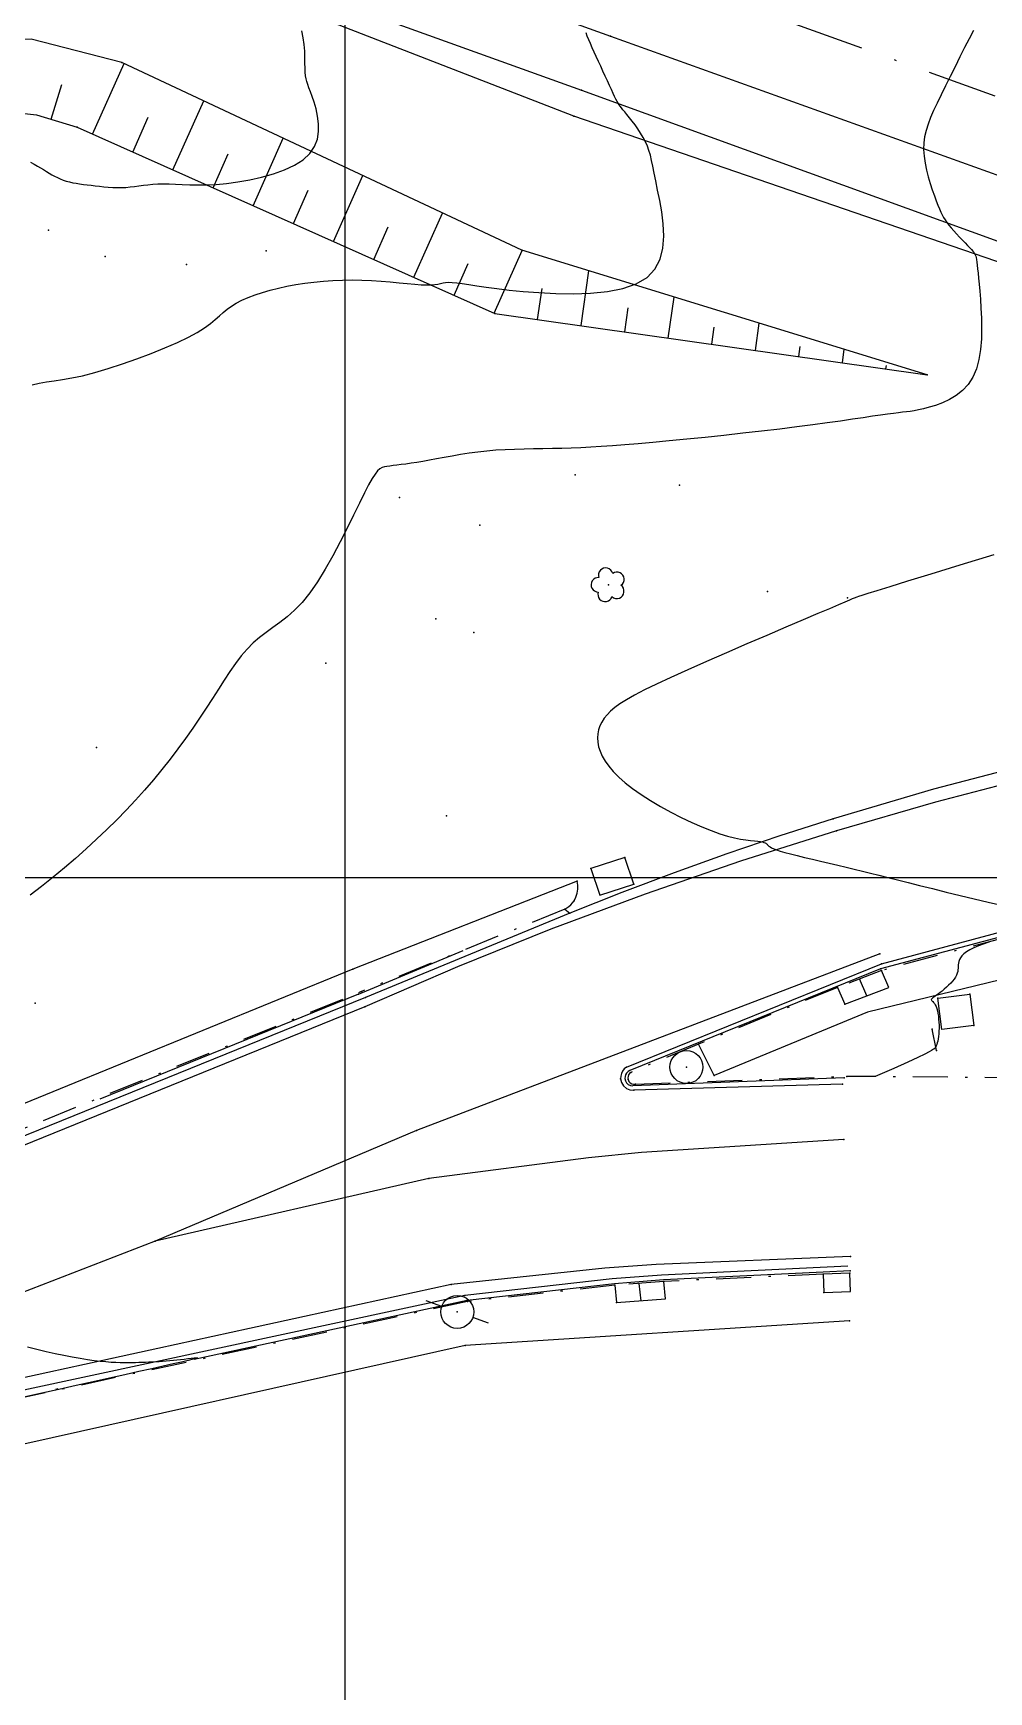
# Model space of a CAD drawing. Header units: metres. Extents: x 820373 to 834957, y 7564678 to 7566875.
# Drawn here: x 821385.8 to 821429.3, y 7564863 to 7564938.4 of the extents above; entities that cross this region are included whole.
import ezdxf
from ezdxf.enums import TextEntityAlignment as Align

# ---------------------------------------------------------------- set-up
doc = ezdxf.new("R2010")
doc.units = ezdxf.units.M
doc.linetypes.add('XREF_GEO$0$DASHDOT', pattern=[25.4, 12.7, -6.35, 0, -6.35])
doc.linetypes.add('XREF_TOP$0$DASHDOT', pattern=[25.4, 12.7, -6.35, 0, -6.35])
for name, color, linetype in [('P-MALHA-IMPAR', 1, 'Continuous'), ('XREF_GEO$0$F-HZ-EIXO', 42, 'XREF_GEO$0$DASHDOT'), ('XREF_TOP$0$T-DI-MURO', 23, 'Continuous'), ('XREF_TOP$0$T-EU-POSTE', 23, 'Continuous'), ('XREF_TOP$0$T-HD-VALETA_SARJETA', 132, 'Continuous'), ('XREF_TOP$0$T-HG-BARRANCO', 23, 'Continuous'), ('XREF_TOP$0$T-HG-CRISTA', 23, 'Continuous'), ('XREF_TOP$0$T-HG-PÉ', 23, 'Continuous'), ('XREF_TOP$0$T-HM-COTA', 252, 'Continuous'), ('XREF_TOP$0$T-HM-CURVA_INTERMEDIÁRIA', 252, 'Continuous'), ('XREF_TOP$0$T-HM-CURVA_MESTRA', 23, 'Continuous'), ('XREF_TOP$0$T-IU-BOCA_DE_LOBO', 23, 'Continuous'), ('XREF_TOP$0$T-IU-CAIXA', 23, 'Continuous'), ('XREF_TOP$0$T-SI-FAIXA', 23, 'Continuous'), ('XREF_TOP$0$T-SI-PLACA', 252, 'Continuous'), ('XREF_TOP$0$T-SV-CALÇAMENTO', 23, 'Continuous'), ('XREF_TOP$0$T-SV-GUIA', 23, 'XREF_TOP$0$DASHDOT'), ('XREF_TOP$0$T-SV-GUIA_PÉ', 23, 'XREF_TOP$0$DASHDOT'), ('XREF_TOP$0$T-SV-RUA_PAVIMENTADA', 23, 'Continuous'), ('XREF_TOP$0$T-VE-ÁRVORE_ISOLADA', 92, 'Continuous')]:
    doc.layers.add(name, color=color, linetype=linetype)
doc.styles.add('XREF_TOP$0$ROMANS', font='arial.ttf', dxfattribs={"height": 1.5})

# ---------------------------------------------------------------- blocks, each defined once
blk = doc.blocks.new('MALHA-IMPAR')
at = {"layer": 'P-MALHA-IMPAR'}
for p, q in [((821400, 7564842.492), (821400, 7565093.045)), ((821240.21, 7564900), (821935.457, 7564900))]:
    blk.add_line(p, q, dxfattribs=at)
blk = doc.blocks.new('XREF_TOP$0$PONTO')
at = {"layer": 'XREF_TOP$0$T-HM-COTA'}
blk.add_point((0, 0), dxfattribs=at)
blk = doc.blocks.new('XREF_TOP$0$PLACA 01')
blk.add_circle((0, 0), 0.75)
at = {"style": 'XREF_TOP$0$ROMANS'}
blk.add_attdef('PL', text='', height=1.5, dxfattribs=at).set_placement((1.5, 0), align=Align.MIDDLE_LEFT)
blk = doc.blocks.new('XREF_TOP$0$POSTE 01')
for points in [[(-1.5, 0), (-0.75, 0)], [(0.75, 0), (1.5, 0)]]:
    blk.add_lwpolyline(points)
blk.add_circle((0, 0), 0.75)
at = {"style": 'XREF_TOP$0$ROMANS'}
blk.add_attdef('PST', text='', height=1.5, dxfattribs=at).set_placement((2.25, 0), align=Align.MIDDLE_LEFT)
blk = doc.blocks.new('XREF_TOP$0$ÁRVORE')
blk.add_lwpolyline([(0.529, -0.168, 1.042775), (0.333, 0.459, 1.014331), (-0.324, 0.448, 1.067599), (-0.532, -0.175, 1.030737), (0.001, -0.559, 1.044577)], format="xyb", close=True)
at = {"style": 'XREF_TOP$0$ROMANS'}
blk.add_attdef('ARV', text='', height=1.5, dxfattribs=at).set_placement((1.504, 0.037), align=Align.MIDDLE_LEFT)
blk = doc.blocks.new('XREF_TOP')
at = {"layer": 'XREF_TOP$0$T-DI-MURO'}
blk.add_polyline3d([(821422.936, 7564879.828, 830.79), (821405.455, 7564878.705, 830.343), (821382.929, 7564873.668, 830.04), (821361.781, 7564867.05, 829.675)], dxfattribs=at)
at = {"layer": 'XREF_TOP$0$T-HD-VALETA_SARJETA'}
for points in [[(821424.397, 7564896.069, 830.774), (821436.542, 7564899.341, 831.111)], [(821409.98, 7564898.554, 830.867), (821410.208, 7564898.376, 830.753), (821400.919, 7564894.545, 830.568)], [(821412.788, 7564891.369, 830.492), (821424.397, 7564896.069, 830.774)], [(821400.919, 7564894.545, 830.568), (821380.165, 7564886.121, 830.185), (821358.827, 7564877.404, 829.758)], [(821412.788, 7564891.369, 830.492), (821412.691, 7564891.291, 830.491), (821412.613, 7564891.195, 830.489), (821412.558, 7564891.083, 830.488), (821412.528, 7564890.962, 830.487), (821412.525, 7564890.838, 830.492), (821412.567, 7564890.669, 830.484), (821412.658, 7564890.521, 830.482), (821412.789, 7564890.407, 830.48), (821412.948, 7564890.338, 830.478), (821413.121, 7564890.32, 830.477)], [(821422.623, 7564890.604, 830.814), (821413.121, 7564890.32, 830.477)], [(821422.858, 7564882.316, 830.663), (821414.377, 7564881.915, 830.317), (821412.146, 7564881.734, 830.254), (821405.442, 7564880.977, 830.165)], [(821405.442, 7564880.977, 830.165), (821382.469, 7564876.056, 829.896), (821361.338, 7564869.502, 829.511)]]:
    blk.add_polyline3d(points, dxfattribs=at)
at = {"layer": 'XREF_TOP$0$T-HG-BARRANCO'}
for p, q in [((821388.506, 7564933.823), (821389.939, 7564937.037)), ((821386.627, 7564934.498), (821387.113, 7564936.077)), ((821392.159, 7564932.194), (821393.56, 7564935.336)), ((821390.333, 7564933.008), (821391.041, 7564934.597)), ((821395.813, 7564930.566), (821397.181, 7564933.635)), ((821393.986, 7564931.38), (821394.678, 7564932.933)), ((821399.466, 7564928.937), (821400.802, 7564931.934)), ((821397.64, 7564929.751), (821398.316, 7564931.268)), ((821403.12, 7564927.309), (821404.424, 7564930.234)), ((821401.293, 7564928.123), (821401.953, 7564929.603)), ((821406.773, 7564925.68), (821408.045, 7564928.533)), ((821404.947, 7564926.494), (821405.591, 7564927.939)), ((821410.731, 7564925.108), (821411.085, 7564927.601)), ((821408.751, 7564925.389), (821408.95, 7564926.793)), ((821414.691, 7564924.546), (821414.956, 7564926.412)), ((821412.711, 7564924.827), (821412.866, 7564925.917)), ((821416.671, 7564924.265), (821416.781, 7564925.041)), ((821418.652, 7564923.984), (821418.827, 7564925.222)), ((821420.632, 7564923.703), (821420.697, 7564924.165)), ((821422.612, 7564923.422), (821422.699, 7564924.033)), ((821424.592, 7564923.141), (821424.613, 7564923.29))]:
    blk.add_line(p, q, dxfattribs=at)
at = {"layer": 'XREF_TOP$0$T-HG-CRISTA'}
blk.add_polyline3d([(821379.509, 7564908.927, 829.317), (821381.289, 7564916.425, 829.262), (821380.913, 7564922.943, 828.627), (821378.903, 7564930.171, 828.127), (821376.312, 7564935.73, 827.705), (821375.083, 7564937.972, 827.409), (821374.546, 7564938.956, 827.261), (821374.575, 7564939.88, 827.113), (821375.227, 7564939.957, 827.224), (821376.337, 7564939.398, 827.334), (821377.812, 7564938.322, 827.556), (821380.879, 7564936.068, 827.998), (821384.053, 7564934.906, 827.685), (821385.953, 7564934.705, 827.528), (821387.803, 7564934.136, 827.372), (821406.807, 7564925.665, 829.251), (821426.467, 7564922.875, 829.797)], dxfattribs=at)
at = {"layer": 'XREF_TOP$0$T-HG-PÉ'}
blk.add_polyline3d([(821426.467, 7564922.875, 829.797), (821408.03, 7564928.54, 828.483), (821389.84, 7564937.083, 827.458), (821385.714, 7564938.139, 827.227), (821383.719, 7564938.065, 827.111), (821381.679, 7564938.393, 826.996), (821373.073, 7564942.823, 826.26), (821372.342, 7564942.86, 826.215), (821371.716, 7564942.477, 826.171), (821371.223, 7564942.004, 826.127), (821371.096, 7564941.42, 826.082), (821373.617, 7564935.374, 826.355), (821375.086, 7564928.769, 826.451), (821377.181, 7564920.105, 827.012), (821377.015, 7564916.325, 827.09), (821375.972, 7564912.611, 827.168), (821373.475, 7564905.16, 827.597)], dxfattribs=at)
at = {"layer": 'XREF_TOP$0$T-HM-CURVA_INTERMEDIÁRIA', "flags": 128}
for points in [[(821385.691, 7564932.549), (821385.856, 7564932.454), (821386.005, 7564932.369), (821386.145, 7564932.288), (821386.278, 7564932.208), (821386.407, 7564932.129), (821386.533, 7564932.052), (821386.657, 7564931.977), (821386.782, 7564931.907), (821386.908, 7564931.842), (821387.037, 7564931.782), (821387.17, 7564931.729), (821387.308, 7564931.684), (821387.452, 7564931.646), (821387.602, 7564931.613), (821387.757, 7564931.585), (821387.919, 7564931.56), (821388.087, 7564931.537), (821388.262, 7564931.516), (821388.443, 7564931.494), (821388.631, 7564931.473), (821388.824, 7564931.451), (821389.021, 7564931.431), (821389.222, 7564931.414), (821389.424, 7564931.401), (821389.626, 7564931.394), (821389.827, 7564931.393), (821390.027, 7564931.401), (821390.223, 7564931.417), (821390.419, 7564931.439), (821390.617, 7564931.466), (821390.819, 7564931.494), (821391.028, 7564931.521), (821391.248, 7564931.543), (821391.48, 7564931.558), (821391.727, 7564931.564), (821391.992, 7564931.559), (821392.278, 7564931.547), (821392.588, 7564931.531), (821392.925, 7564931.518), (821393.292, 7564931.511), (821393.692, 7564931.516), (821394.127, 7564931.538), (821394.602, 7564931.58), (821395.115, 7564931.648), (821395.653, 7564931.742), (821396.196, 7564931.865), (821396.729, 7564932.016), (821397.232, 7564932.199), (821397.689, 7564932.413), (821398.08, 7564932.659), (821398.39, 7564932.94), (821398.604, 7564933.253), (821398.732, 7564933.591), (821398.789, 7564933.943), (821398.788, 7564934.298), (821398.743, 7564934.646), (821398.67, 7564934.976), (821398.581, 7564935.277), (821398.492, 7564935.538), (821398.414, 7564935.754), (821398.348, 7564935.931), (821398.294, 7564936.081), (821398.251, 7564936.215), (821398.217, 7564936.345), (821398.193, 7564936.482), (821398.178, 7564936.638), (821398.169, 7564936.824), (821398.166, 7564937.048), (821398.163, 7564937.306), (821398.154, 7564937.59), (821398.131, 7564937.894), (821398.087, 7564938.208), (821398.018, 7564938.527)], [(821385.756, 7564922.412), (821386.081, 7564922.496), (821386.409, 7564922.555), (821386.755, 7564922.605), (821387.133, 7564922.658), (821387.559, 7564922.729), (821388.047, 7564922.831), (821388.605, 7564922.974), (821389.219, 7564923.155), (821389.867, 7564923.364), (821390.527, 7564923.596), (821391.178, 7564923.841), (821391.799, 7564924.092), (821392.368, 7564924.341), (821392.863, 7564924.58), (821393.271, 7564924.803), (821393.599, 7564925.01), (821393.865, 7564925.202), (821394.084, 7564925.382), (821394.274, 7564925.55), (821394.448, 7564925.708), (821394.625, 7564925.858), (821394.82, 7564926.001), (821395.045, 7564926.138), (821395.302, 7564926.269), (821395.587, 7564926.394), (821395.898, 7564926.512), (821396.232, 7564926.623), (821396.587, 7564926.725), (821396.96, 7564926.818), (821397.347, 7564926.902), (821397.747, 7564926.976), (821398.158, 7564927.039), (821398.578, 7564927.092), (821399.005, 7564927.133), (821399.438, 7564927.163), (821399.875, 7564927.181), (821400.315, 7564927.187), (821400.756, 7564927.18), (821401.195, 7564927.161), (821401.628, 7564927.133), (821402.046, 7564927.098), (821402.445, 7564927.061), (821402.817, 7564927.025), (821403.157, 7564926.995), (821403.457, 7564926.972), (821403.711, 7564926.961), (821403.917, 7564926.965), (821404.081, 7564926.98), (821404.217, 7564927.002), (821404.335, 7564927.027), (821404.447, 7564927.051), (821404.566, 7564927.07), (821404.702, 7564927.08), (821404.867, 7564927.076), (821405.072, 7564927.055), (821405.323, 7564927.021), (821405.625, 7564926.974), (821405.984, 7564926.918), (821406.405, 7564926.857), (821406.893, 7564926.792), (821407.453, 7564926.727), (821408.09, 7564926.665), (821408.805, 7564926.611), (821409.575, 7564926.572), (821410.369, 7564926.562), (821411.161, 7564926.59), (821411.922, 7564926.667), (821412.622, 7564926.804), (821413.234, 7564927.013), (821413.728, 7564927.304), (821414.085, 7564927.683), (821414.316, 7564928.136), (821414.442, 7564928.641), (821414.483, 7564929.181), (821414.46, 7564929.734), (821414.392, 7564930.281), (821414.301, 7564930.802), (821414.206, 7564931.278), (821414.124, 7564931.693), (821414.054, 7564932.051), (821413.993, 7564932.36), (821413.935, 7564932.629), (821413.877, 7564932.867), (821413.813, 7564933.082), (821413.741, 7564933.282), (821413.655, 7564933.477), (821413.552, 7564933.672), (821413.435, 7564933.866), (821413.31, 7564934.056), (821413.181, 7564934.239), (821413.052, 7564934.412), (821412.927, 7564934.571), (821412.813, 7564934.713), (821412.712, 7564934.835), (821412.629, 7564934.935), (821412.561, 7564935.019), (821412.505, 7564935.092), (821412.455, 7564935.161), (821412.409, 7564935.232), (821412.362, 7564935.313), (821412.312, 7564935.41), (821412.253, 7564935.529), (821412.184, 7564935.675), (821412.104, 7564935.846), (821412.017, 7564936.036), (821411.922, 7564936.242), (821411.824, 7564936.459), (821411.722, 7564936.682), (821411.619, 7564936.908), (821411.517, 7564937.131), (821411.417, 7564937.348), (821411.321, 7564937.556), (821411.231, 7564937.755), (821411.148, 7564937.944), (821411.073, 7564938.12), (821411.008, 7564938.284), (821410.955, 7564938.432)], [(821429.493, 7564914.677), (821427.953, 7564914.206), (821426.627, 7564913.802), (821425.57, 7564913.478), (821424.763, 7564913.231), (821424.172, 7564913.049), (821423.761, 7564912.921), (821423.496, 7564912.837), (821423.341, 7564912.787), (821423.261, 7564912.759), (821423.221, 7564912.743), (821423.189, 7564912.729), (821423.142, 7564912.709), (821423.063, 7564912.675), (821422.931, 7564912.618), (821422.728, 7564912.53), (821422.434, 7564912.404), (821422.031, 7564912.232), (821421.499, 7564912.006), (821420.829, 7564911.721), (821420.044, 7564911.387), (821419.179, 7564911.018), (821418.266, 7564910.626), (821417.34, 7564910.226), (821416.433, 7564909.83), (821415.579, 7564909.452), (821414.812, 7564909.105), (821414.158, 7564908.8), (821413.611, 7564908.533), (821413.16, 7564908.299), (821412.792, 7564908.091), (821412.495, 7564907.904), (821412.258, 7564907.732), (821412.066, 7564907.568), (821411.91, 7564907.407), (821411.778, 7564907.243), (821411.668, 7564907.075), (821411.582, 7564906.903), (821411.52, 7564906.726), (821411.483, 7564906.543), (821411.471, 7564906.353), (821411.485, 7564906.157), (821411.525, 7564905.953), (821411.592, 7564905.742), (821411.689, 7564905.522), (821411.819, 7564905.294), (821411.985, 7564905.059), (821412.19, 7564904.817), (821412.437, 7564904.567), (821412.728, 7564904.309), (821413.067, 7564904.045), (821413.454, 7564903.774), (821413.881, 7564903.502), (821414.335, 7564903.234), (821414.807, 7564902.974), (821415.285, 7564902.729), (821415.757, 7564902.503), (821416.213, 7564902.302), (821416.64, 7564902.132), (821417.031, 7564901.995), (821417.384, 7564901.889), (821417.699, 7564901.81), (821417.979, 7564901.752), (821418.224, 7564901.712), (821418.436, 7564901.685), (821418.615, 7564901.665), (821418.762, 7564901.65), (821418.88, 7564901.634), (821418.971, 7564901.617), (821419.041, 7564901.599), (821419.093, 7564901.58), (821419.131, 7564901.559), (821419.16, 7564901.537), (821419.184, 7564901.512), (821419.207, 7564901.486), (821419.234, 7564901.457), (821419.27, 7564901.425), (821419.321, 7564901.39), (821419.392, 7564901.351), (821419.49, 7564901.307), (821419.619, 7564901.258), (821419.787, 7564901.203), (821419.998, 7564901.142), (821420.256, 7564901.073), (821420.555, 7564900.998), (821420.888, 7564900.918), (821421.247, 7564900.834), (821421.623, 7564900.747), (821422.009, 7564900.657), (821422.398, 7564900.567), (821422.781, 7564900.476), (821423.152, 7564900.387), (821423.52, 7564900.296), (821423.891, 7564900.203), (821424.276, 7564900.105), (821424.682, 7564900.002), (821425.12, 7564899.891), (821425.598, 7564899.77), (821426.125, 7564899.637), (821426.705, 7564899.493), (821427.324, 7564899.34), (821427.966, 7564899.183), (821428.611, 7564899.027), (821429.242, 7564898.877), (821429.841, 7564898.737)], [(821429.351, 7564897.089), (821429.065, 7564896.99), (821428.808, 7564896.893), (821428.585, 7564896.797), (821428.401, 7564896.704), (821428.253, 7564896.612), (821428.137, 7564896.523), (821428.049, 7564896.435), (821427.985, 7564896.349), (821427.94, 7564896.266), (821427.911, 7564896.185), (821427.894, 7564896.105), (821427.884, 7564896.028), (821427.878, 7564895.952), (821427.874, 7564895.876), (821427.868, 7564895.8), (821427.857, 7564895.723), (821427.837, 7564895.643), (821427.807, 7564895.56), (821427.762, 7564895.473), (821427.7, 7564895.382), (821427.624, 7564895.288), (821427.537, 7564895.193), (821427.443, 7564895.098), (821427.344, 7564895.006), (821427.243, 7564894.918), (821427.145, 7564894.837), (821427.052, 7564894.764), (821426.966, 7564894.7), (821426.89, 7564894.645), (821426.824, 7564894.598), (821426.768, 7564894.558), (821426.722, 7564894.524), (821426.688, 7564894.495), (821426.666, 7564894.47), (821426.656, 7564894.447), (821426.659, 7564894.427), (821426.673, 7564894.406), (821426.696, 7564894.381), (821426.726, 7564894.352), (821426.761, 7564894.314), (821426.798, 7564894.267), (821426.835, 7564894.207), (821426.871, 7564894.131), (821426.903, 7564894.039), (821426.931, 7564893.932), (821426.956, 7564893.813), (821426.975, 7564893.686), (821426.99, 7564893.552), (821427.001, 7564893.414), (821427.007, 7564893.276), (821427.007, 7564893.141), (821427.003, 7564893.01), (821426.994, 7564892.885), (821426.981, 7564892.768), (821426.965, 7564892.66), (821426.946, 7564892.562), (821426.926, 7564892.475), (821426.905, 7564892.4), (821426.883, 7564892.339), (821426.862, 7564892.292), (821426.841, 7564892.257), (821426.821, 7564892.232), (821426.801, 7564892.215), (821426.782, 7564892.203), (821426.764, 7564892.194), (821426.747, 7564892.185), (821426.731, 7564892.175), (821426.711, 7564892.158), (821426.662, 7564892.125), (821426.555, 7564892.064), (821426.36, 7564891.965), (821426.047, 7564891.814), (821425.586, 7564891.601), (821424.948, 7564891.315), (821424.104, 7564890.942)]]:
    blk.add_lwpolyline(points, dxfattribs=at)
at = {"layer": 'XREF_TOP$0$T-HM-CURVA_MESTRA', "flags": 128}
for points in [[(821428.571, 7564938.53), (821428.38, 7564938.165), (821428.172, 7564937.761), (821427.955, 7564937.332), (821427.734, 7564936.889), (821427.514, 7564936.446), (821427.302, 7564936.014), (821427.103, 7564935.608), (821426.922, 7564935.236), (821426.761, 7564934.894), (821426.622, 7564934.577), (821426.506, 7564934.277), (821426.415, 7564933.989), (821426.35, 7564933.705), (821426.313, 7564933.42), (821426.304, 7564933.126), (821426.325, 7564932.819), (821426.371, 7564932.504), (821426.438, 7564932.187), (821426.518, 7564931.873), (821426.608, 7564931.571), (821426.702, 7564931.285), (821426.795, 7564931.022), (821426.88, 7564930.788), (821426.956, 7564930.588), (821427.023, 7564930.418), (821427.085, 7564930.272), (821427.146, 7564930.144), (821427.21, 7564930.027), (821427.28, 7564929.916), (821427.359, 7564929.804), (821427.451, 7564929.687), (821427.559, 7564929.558), (821427.679, 7564929.422), (821427.807, 7564929.281), (821427.938, 7564929.14), (821428.068, 7564929.003), (821428.191, 7564928.874), (821428.304, 7564928.756), (821428.402, 7564928.655), (821428.481, 7564928.572), (821428.543, 7564928.504), (821428.591, 7564928.446), (821428.627, 7564928.392), (821428.654, 7564928.336), (821428.675, 7564928.275), (821428.691, 7564928.202), (821428.707, 7564928.112), (821428.724, 7564928.001), (821428.743, 7564927.864), (821428.763, 7564927.698), (821428.785, 7564927.499), (821428.808, 7564927.265), (821428.833, 7564926.991), (821428.859, 7564926.674), (821428.886, 7564926.311), (821428.913, 7564925.901), (821428.935, 7564925.454), (821428.943, 7564924.985), (821428.932, 7564924.506), (821428.894, 7564924.03), (821428.821, 7564923.573), (821428.707, 7564923.146), (821428.545, 7564922.763), (821428.33, 7564922.435), (821428.073, 7564922.16), (821427.784, 7564921.933), (821427.476, 7564921.747), (821427.161, 7564921.599), (821426.851, 7564921.483), (821426.559, 7564921.393), (821426.297, 7564921.326), (821426.072, 7564921.275), (821425.877, 7564921.237), (821425.7, 7564921.208), (821425.529, 7564921.186), (821425.352, 7564921.166), (821425.158, 7564921.144), (821424.933, 7564921.119), (821424.667, 7564921.085), (821424.349, 7564921.04), (821423.977, 7564920.985), (821423.549, 7564920.92), (821423.064, 7564920.848), (821422.522, 7564920.768), (821421.922, 7564920.683), (821421.262, 7564920.593), (821420.541, 7564920.499), (821419.762, 7564920.403), (821418.939, 7564920.307), (821418.087, 7564920.211), (821417.224, 7564920.117), (821416.366, 7564920.027), (821415.531, 7564919.943), (821414.735, 7564919.865), (821413.994, 7564919.796), (821413.321, 7564919.736), (821412.711, 7564919.685), (821412.155, 7564919.642), (821411.644, 7564919.607), (821411.167, 7564919.579), (821410.715, 7564919.556), (821410.28, 7564919.539), (821409.852, 7564919.526), (821409.422, 7564919.517), (821408.991, 7564919.51), (821408.56, 7564919.503), (821408.13, 7564919.493), (821407.701, 7564919.481), (821407.276, 7564919.462), (821406.855, 7564919.436), (821406.439, 7564919.401), (821406.03, 7564919.356), (821405.629, 7564919.302), (821405.239, 7564919.241), (821404.862, 7564919.177), (821404.501, 7564919.112), (821404.156, 7564919.048), (821403.831, 7564918.987), (821403.528, 7564918.932), (821403.248, 7564918.886), (821402.991, 7564918.846), (821402.757, 7564918.813), (821402.544, 7564918.785), (821402.352, 7564918.761), (821402.181, 7564918.741), (821402.029, 7564918.722), (821401.896, 7564918.705), (821401.781, 7564918.685), (821401.676, 7564918.653), (821401.575, 7564918.596), (821401.471, 7564918.502), (821401.355, 7564918.357), (821401.222, 7564918.15), (821401.063, 7564917.868), (821400.871, 7564917.497), (821400.642, 7564917.033), (821400.378, 7564916.492), (821400.085, 7564915.898), (821399.769, 7564915.274), (821399.436, 7564914.643), (821399.09, 7564914.029), (821398.738, 7564913.456), (821398.385, 7564912.946), (821398.036, 7564912.518), (821397.693, 7564912.161), (821397.356, 7564911.86), (821397.028, 7564911.601), (821396.708, 7564911.368), (821396.398, 7564911.146), (821396.099, 7564910.918), (821395.812, 7564910.671), (821395.537, 7564910.391), (821395.271, 7564910.079), (821395.011, 7564909.738), (821394.754, 7564909.371), (821394.495, 7564908.98), (821394.231, 7564908.571), (821393.958, 7564908.144), (821393.674, 7564907.704), (821393.375, 7564907.253), (821393.06, 7564906.794), (821392.731, 7564906.329), (821392.387, 7564905.859), (821392.029, 7564905.388), (821391.657, 7564904.917), (821391.272, 7564904.447), (821390.874, 7564903.982), (821390.463, 7564903.523), (821390.04, 7564903.07), (821389.604, 7564902.622), (821389.154, 7564902.178), (821388.692, 7564901.739), (821388.216, 7564901.304), (821387.727, 7564900.872), (821387.225, 7564900.443), (821386.71, 7564900.017), (821386.191, 7564899.599), (821385.675, 7564899.194)], [(821385.551, 7564878.642), (821385.975, 7564878.537), (821386.395, 7564878.438), (821386.806, 7564878.347), (821387.203, 7564878.263), (821387.584, 7564878.189), (821387.943, 7564878.125), (821388.277, 7564878.071), (821388.582, 7564878.029), (821388.86, 7564877.996), (821389.114, 7564877.973), (821389.347, 7564877.957), (821389.561, 7564877.947), (821389.76, 7564877.942), (821389.945, 7564877.94), (821390.121, 7564877.94), (821390.29, 7564877.941), (821390.453, 7564877.942), (821390.611, 7564877.945), (821390.766, 7564877.948), (821390.918, 7564877.953), (821391.07, 7564877.959), (821391.223, 7564877.966), (821391.377, 7564877.975), (821391.533, 7564877.985), (821391.692, 7564877.997), (821391.853, 7564878.01), (821392.016, 7564878.024), (821392.181, 7564878.04), (821392.346, 7564878.057), (821392.512, 7564878.075), (821392.679, 7564878.094), (821392.843, 7564878.113), (821392.997, 7564878.131), (821393.129, 7564878.146), (821393.229, 7564878.154), (821393.285, 7564878.154), (821393.287, 7564878.144), (821393.224, 7564878.12), (821393.085, 7564878.082), (821392.862, 7564878.027), (821392.557, 7564877.955), (821392.175, 7564877.867), (821391.72, 7564877.765), (821391.198, 7564877.648), (821390.612, 7564877.518), (821389.969, 7564877.375), (821389.271, 7564877.221), (821388.528, 7564877.057), (821387.755, 7564876.886), (821386.974, 7564876.713), (821386.203, 7564876.542), (821385.463, 7564876.378)]]:
    blk.add_lwpolyline(points, dxfattribs=at)
at = {"layer": 'XREF_TOP$0$T-IU-BOCA_DE_LOBO'}
for points in [[(821423.726, 7564894.613), (821423.389, 7564895.385)], [(821413.452, 7564880.746), (821413.371, 7564881.534)]]:
    blk.add_lwpolyline(points, dxfattribs=at)
for points in [[(821422.392, 7564895.003, 830.86), (821422.729, 7564894.231, 830.865), (821424.723, 7564894.995, 830.9), (821424.386, 7564895.767, 830.896)], [(821421.733, 7564881.956, 830.712), (821421.764, 7564881.115, 830.726), (821422.987, 7564881.161, 830.769), (821422.955, 7564882.002, 830.755)], [(821412.257, 7564881.447, 830.363), (821412.337, 7564880.658, 830.38), (821414.566, 7564880.834, 830.44), (821414.485, 7564881.622, 830.424)]]:
    blk.add_polyline3d(points, dxfattribs=at)
at = {"layer": 'XREF_TOP$0$T-IU-CAIXA'}
for points in [[(821411.584, 7564899.196, 830.853), (821413.132, 7564899.705, 830.791), (821412.718, 7564900.914, 830.712), (821411.17, 7564900.404, 830.774)], [(821428.588, 7564893.27, 831.046), (821427.13, 7564893.083, 831.015), (821426.946, 7564894.513, 831.014), (821428.404, 7564894.7, 831.044)]]:
    blk.add_polyline3d(points, close=True, dxfattribs=at)
at = {"layer": 'XREF_TOP$0$T-SI-FAIXA'}
for points in [[(821356.915, 7564958.134, 825.499), (821375.34, 7564951.489, 826.709), (821393.343, 7564945.028, 827.87), (821412.07, 7564938.276, 829.085), (821430.98, 7564931.49, 830.329), (821450.81, 7564924.288, 831.604), (821468.733, 7564917.895, 832.716), (821487.449, 7564911.171, 833.86), (821506.107, 7564904.41, 835.025), (821515.256, 7564901.15, 835.656), (821526.839, 7564896.925, 836.452), (821545.772, 7564890.155, 837.441), (821564.697, 7564883.325, 838.623), (821581.073, 7564877.3, 839.573)], [(821445.16, 7564907.438, 831.754), (821440.545, 7564906.614, 831.604), (821435.952, 7564905.671, 831.461), (821431.386, 7564904.608, 831.325), (821426.848, 7564903.426, 831.196), (821422.34, 7564902.128, 831.074), (821417.975, 7564900.744, 830.962), (821413.643, 7564899.25, 830.856), (821409.35, 7564897.646, 830.757), (821405.1, 7564895.934, 830.665), (821400.895, 7564894.114, 830.58)], [(821424.313, 7564896.526, 830.826), (821403.234, 7564888.486, 830.398)], [(821400.895, 7564894.114, 830.58), (821380.343, 7564885.782, 830.198), (821358.997, 7564877.041, 829.788)], [(821403.234, 7564888.486, 830.398), (821391.355, 7564883.462, 830.171)], [(821422.675, 7564888.085, 830.761), (821413.475, 7564887.489, 830.437), (821411.056, 7564887.25, 830.381), (821403.795, 7564886.301, 830.326)], [(821403.795, 7564886.301, 830.326), (821391.355, 7564883.462, 830.171), (821381.473, 7564879.629, 829.994), (821360.702, 7564871.231, 829.59)], [(821422.987, 7564882.75, 830.657), (821414.138, 7564882.395, 830.326), (821411.809, 7564882.222, 830.266), (821404.812, 7564881.482, 830.197)], [(821404.812, 7564881.482, 830.197), (821382.281, 7564876.572, 829.923), (821361.123, 7564869.847, 829.538)]]:
    blk.add_polyline3d(points, dxfattribs=at)
at = {"layer": 'XREF_TOP$0$T-SI-PLACA', "elevation": 831.005}
blk.add_lwpolyline([(821426.891, 7564892.126), (821426.694, 7564893.102)], dxfattribs=at)
at = {"layer": 'XREF_TOP$0$T-SV-CALÇAMENTO'}
for points in [[(821410.551, 7564899.827, 830.847), (821400.346, 7564895.838, 830.695), (821379.861, 7564887.457, 830.294), (821357.642, 7564878.391, 829.879)], [(821435.851, 7564896.823, 831.244), (821423.753, 7564893.876, 830.912), (821416.774, 7564890.994, 830.741), (821416.07, 7564892.424, 830.695)]]:
    blk.add_polyline3d(points, dxfattribs=at)
at = {"layer": 'XREF_TOP$0$T-SV-GUIA', "ltscale": 0.125}
for p, q in [((821410.408, 7564898.946, 830.873), (821410.494, 7564899.108, 830.857)), ((821410.494, 7564899.108, 830.857), (821410.552, 7564899.282, 830.854)), ((821410.581, 7564899.646, 830.849), (821410.551, 7564899.827, 830.847)), ((821410.552, 7564899.282, 830.854), (821410.582, 7564899.463, 830.852)), ((821410.582, 7564899.463, 830.852), (821410.581, 7564899.646, 830.849)), ((821409.98, 7564898.554, 830.867), (821400.742, 7564894.818, 830.677)), ((821409.98, 7564898.554, 830.867), (821410.081, 7564898.614, 830.865)), ((821410.081, 7564898.614, 830.865), (821410.175, 7564898.684, 830.864)), ((821410.175, 7564898.684, 830.864), (821410.262, 7564898.763, 830.862)), ((821410.262, 7564898.763, 830.862), (821410.339, 7564898.851, 830.861)), ((821410.339, 7564898.851, 830.861), (821410.408, 7564898.946, 830.873)), ((821436.415, 7564898.986, 831.228), (821424.386, 7564895.767, 830.896)), ((821424.386, 7564895.767, 830.896), (821422.392, 7564895.003, 830.86)), ((821380.206, 7564886.489, 830.282), (821400.742, 7564894.818, 830.677)), ((821422.392, 7564895.003, 830.86), (821416.07, 7564892.424, 830.695)), ((821416.07, 7564892.424, 830.695), (821412.984, 7564891.131, 830.604)), ((821412.86, 7564890.952, 830.614), (821412.853, 7564890.879, 830.617)), ((821412.853, 7564890.879, 830.617), (821412.863, 7564890.806, 830.607)), ((821412.886, 7564891.022, 830.61), (821412.86, 7564890.952, 830.614)), ((821412.863, 7564890.806, 830.607), (821412.898, 7564890.727, 830.624)), ((821412.928, 7564891.082, 830.607), (821412.886, 7564891.022, 830.61)), ((821412.984, 7564891.131, 830.604), (821412.928, 7564891.082, 830.607)), ((821413.196, 7564890.593, 830.638), (821422.812, 7564890.953, 830.915)), ((821430.679, 7564890.885, 831.431), (821422.812, 7564890.953, 830.915)), ((821412.898, 7564890.727, 830.624), (821412.954, 7564890.661, 830.627)), ((821412.954, 7564890.661, 830.627), (821413.027, 7564890.615, 830.631)), ((821413.027, 7564890.615, 830.631), (821413.11, 7564890.592, 830.635)), ((821413.11, 7564890.592, 830.635), (821413.196, 7564890.593, 830.638)), ((821421.733, 7564881.956, 830.712), (821414.485, 7564881.622, 830.424)), ((821422.955, 7564882.002, 830.755), (821421.733, 7564881.956, 830.712)), ((821412.257, 7564881.447, 830.363), (821405.561, 7564880.707, 830.286)), ((821414.485, 7564881.622, 830.424), (821412.257, 7564881.447, 830.363)), ((821405.561, 7564880.707, 830.286), (821382.442, 7564875.707, 830.007))]:
    blk.add_line(p, q, dxfattribs=at)
at = {"layer": 'XREF_TOP$0$T-SV-GUIA_PÉ'}
for points in [[(821436.467, 7564899.079, 831.087), (821424.345, 7564895.851, 830.713)], [(821400.608, 7564894.697, 830.536), (821405.361, 7564896.686, 830.772)], [(821424.345, 7564895.851, 830.713), (821412.943, 7564891.215, 830.421)], [(821400.608, 7564894.697, 830.536), (821380.079, 7564886.355, 830.141), (821358.821, 7564877.776, 829.731)], [(821412.943, 7564891.215, 830.421), (821412.864, 7564891.169, 830.427), (821412.798, 7564891.106, 830.434), (821412.751, 7564891.028, 830.443), (821412.724, 7564890.941, 830.454), (821412.72, 7564890.85, 830.467), (821412.745, 7564890.747, 830.482), (821412.797, 7564890.656, 830.497), (821412.875, 7564890.583, 830.511), (821412.97, 7564890.536, 830.524), (821413.075, 7564890.519, 830.534)], [(821422.691, 7564890.879, 830.812), (821413.075, 7564890.519, 830.534)], [(821422.958, 7564882.1, 830.629), (821421.734, 7564882.051, 830.584), (821414.477, 7564881.7, 830.284), (821412.245, 7564881.518, 830.22), (821405.542, 7564880.762, 830.132)], [(821405.542, 7564880.762, 830.132), (821382.6, 7564875.8, 829.87), (821361.464, 7564869.244, 829.49)]]:
    blk.add_polyline3d(points, dxfattribs=at)
at = {"layer": 'XREF_TOP$0$T-SV-RUA_PAVIMENTADA', "ltscale": 22}
blk.add_polyline3d([(821392.356, 7564942.455, 827.841), (821410.741, 7564935.816, 828.89), (821430.012, 7564928.824, 830.184)], dxfattribs=at)
at = {"layer": 'XREF_TOP$0$T-SV-RUA_PAVIMENTADA'}
for points in [[(821448.484, 7564921.437, 831.321), (821429.595, 7564928.036, 830.061), (821410.389, 7564934.638, 828.767), (821373.712, 7564948.882, 826.446), (821364.608, 7564951.931, 825.863)], [(821445.324, 7564907.952, 831.772), (821440.637, 7564907.184, 831.629), (821435.976, 7564906.271, 831.489), (821431.345, 7564905.214, 831.352), (821426.75, 7564904.013, 831.219), (821422.193, 7564902.669, 831.088), (821419.769, 7564901.891, 831.019), (821417.357, 7564901.072, 830.951), (821414.959, 7564900.213, 830.884), (821412.576, 7564899.314, 830.818), (821410.208, 7564898.376, 830.753)]]:
    blk.add_polyline3d(points, dxfattribs=at)
at = {"layer": 'XREF_TOP$0$T-EU-POSTE', "rotation": 160.3218198399022}
blk.add_blockref('XREF_TOP$0$POSTE 01', (821405.097, 7564880.233, 830.261), dxfattribs=at)
at = {"layer": 'XREF_TOP$0$T-HM-COTA', "rotation": 160.3219444444443}
for p in [(821412.07, 7564938.276, 829.085), (821389.84, 7564937.083, 827.458), (821410.741, 7564935.816, 828.89), (821410.389, 7564934.638, 828.767), (821387.803, 7564934.136, 827.372), (821386.5, 7564929.449, 828.554), (821396.404, 7564928.512, 828.819), (821408.03, 7564928.54, 828.483), (821389.074, 7564928.25, 828.777), (821392.781, 7564927.892, 828.755), (821406.807, 7564925.665, 829.251), (821426.467, 7564922.875, 829.797), (821410.462, 7564918.316, 830.142), (821402.468, 7564917.285, 830.171), (821415.2, 7564917.848, 830.231), (821406.121, 7564916.024, 830.426), (821411.977, 7564913.31, 831.826), (821419.198, 7564913.017, 830.998), (821422.843, 7564912.719, 830.992), (821404.127, 7564911.768, 830.511), (821405.848, 7564911.15, 830.737), (821399.124, 7564909.759, 830.177), (821388.691, 7564905.92, 829.827), (821404.61, 7564902.804, 830.697), (821422.193, 7564902.669, 831.088), (821422.34, 7564902.128, 831.074), (821412.718, 7564900.914, 830.712), (821411.17, 7564900.404, 830.774), (821410.551, 7564899.827, 830.847), (821413.132, 7564899.705, 830.791), (821409.98, 7564898.554, 830.867), (821410.208, 7564898.376, 830.753), (821410.408, 7564898.946, 830.873), (821424.313, 7564896.526, 830.826), (821424.397, 7564896.069, 830.774), (821400.346, 7564895.838, 830.695), (821424.345, 7564895.851, 830.713), (821424.386, 7564895.767, 830.896), (821400.608, 7564894.697, 830.536), (821400.742, 7564894.818, 830.677), (821422.392, 7564895.003, 830.86), (821428.404, 7564894.7, 831.044), (821385.898, 7564894.286, 830.192), (821400.895, 7564894.114, 830.58), (821400.919, 7564894.545, 830.568), (821422.729, 7564894.231, 830.865), (821426.946, 7564894.513, 831.014), (821426.694, 7564893.102, 830.914), (821428.588, 7564893.27, 831.046), (821416.07, 7564892.424, 830.695), (821426.891, 7564892.126, 831.005), (821412.525, 7564890.838, 830.492), (821412.788, 7564891.369, 830.492), (821412.863, 7564890.806, 830.607), (821412.984, 7564891.131, 830.604), (821415.519, 7564891.379, 830.743), (821416.774, 7564890.994, 830.741), (821422.691, 7564890.879, 830.812), (821422.812, 7564890.953, 830.915), (821413.121, 7564890.32, 830.477), (821413.196, 7564890.593, 830.638), (821422.623, 7564890.604, 830.814), (821403.234, 7564888.486, 830.398), (821422.675, 7564888.085, 830.76), (821403.795, 7564886.301, 830.326), (821391.355, 7564883.462, 830.171), (821422.987, 7564882.75, 830.657), (821421.733, 7564881.956, 830.712), (821422.955, 7564882.002, 830.755), (821422.958, 7564882.1, 830.629), (821404.812, 7564881.482, 830.197), (821405.442, 7564880.977, 830.165), (821412.257, 7564881.447, 830.363), (821414.485, 7564881.622, 830.424), (821421.764, 7564881.115, 830.726), (821405.097, 7564880.233, 830.261), (821405.542, 7564880.762, 830.132), (821405.561, 7564880.707, 830.286), (821412.337, 7564880.658, 830.38), (821422.936, 7564879.828, 830.79), (821405.455, 7564878.705, 830.343)]:
    blk.add_blockref('XREF_TOP$0$PONTO', p, dxfattribs=at)
at = {"layer": 'XREF_TOP$0$T-SI-PLACA', "rotation": 160.3218198399022}
blk.add_blockref('XREF_TOP$0$PLACA 01', (821415.519, 7564891.379, 830.743), dxfattribs=at)
at = {"layer": 'XREF_TOP$0$T-VE-ÁRVORE_ISOLADA', "rotation": 160.3218198399022}
blk.add_blockref('XREF_TOP$0$ÁRVORE', (821411.977, 7564913.31, 831.826), dxfattribs=at)
blk = doc.blocks.new('XREF_GEO')
at = {"layer": 'XREF_GEO$0$F-HZ-EIXO', "ltscale": 0.25, "flags": 128}
blk.add_lwpolyline([(821848.282, 7564784.757), (821170.87, 7565028.709)], dxfattribs=at)

msp = doc.modelspace()

# ---------------------------------------------------------------- block references
at = {"ltscale": 100}
for name in ['XREF_GEO', 'XREF_TOP']:
    msp.add_blockref(name, (0, 0), dxfattribs=at)
at = {"layer": 'P-MALHA-IMPAR'}
msp.add_blockref('MALHA-IMPAR', (0, 0), dxfattribs=at)

doc.saveas('drawing.dxf')
